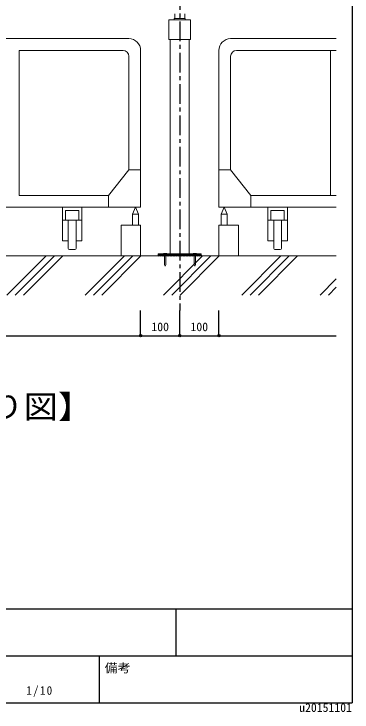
# Model space of a CAD drawing. Units: millimetres, scale not verified. Extents: x -2066 to 2059, y -1474 to 1400.
# Drawn here: x 1195 to 2059, y -1474 to 308 of the extents above; entities that cross this region are included whole.
import ezdxf
from ezdxf.enums import TextEntityAlignment as Align

# ---------------------------------------------------------------- set-up
doc = ezdxf.new("R2010")
doc.units = ezdxf.units.MM
doc.header["$LTSCALE"] = 10
doc.header["$PDMODE"] = 32
doc.header["$PDSIZE"] = 6
doc.linetypes.add('CHAIN1', pattern=[8, 5, -1, 1, -1])
for name, color, linetype in [('0-0_中心線', 4, 'CHAIN1'), ('0-2_太線１', 3, 'Continuous'), ('0-5_寸法', 4, 'Continuous'), ('0-6_文字', 7, 'Continuous'), ('F-1_中線', 7, 'Continuous'), ('F-6_文字', 7, 'Continuous')]:
    doc.layers.add(name, color=color, linetype=linetype)
doc.layers.add('0-1_中線', color=7, linetype='Continuous', lineweight=18)
doc.styles.add('ＭＳ ゴシック', font='')
doc.styles.get('ＭＳ ゴシック').set_extended_font_data('MS Gothic')

msp = doc.modelspace()

# ---------------------------------------------------------------- linework, layer by layer
at = {"layer": '0-0_中心線'}
msp.add_line((1618.24, 688.48), (1618.24, -449.04), dxfattribs=at)
at = {"layer": '0-1_中線'}
for p, q in [((1605.24, 307.57), (1605.24, 295.73)), ((1618.24, 307.57), (1618.24, 295.73)), ((1631.24, 295.73), (1631.24, 307.57)), ((1618.24, 292.37), (1590.74, 292.37)), ((1590.74, 292.37), (1590.74, 242.37)), ((1604.24, 292.87), (1604.24, 295.23)), ((1604.24, 292.37), (1632.24, 292.37)), ((1631.74, 295.73), (1604.74, 295.73)), ((1604.74, 292.37), (1631.74, 292.37)), ((1605.24, 295.73), (1631.24, 295.73)), ((1618.24, 292.37), (1645.74, 292.37)), ((1632.24, 295.23), (1632.24, 292.87)), ((1645.74, 292.37), (1645.74, 242.37)), ((1488.24, 244.54), (498.24, 244.54)), ((1618.24, 242.37), (1590.74, 242.37)), ((1593.94, 242.37), (1642.54, 242.37)), ((1599.64, 242.37), (1593.94, 242.37)), ((1593.94, 242.37), (1593.94, -304.43)), ((1599.64, 242.37), (1618.39, 242.37)), ((1636.84, 242.37), (1618.1, 242.37)), ((1618.24, 242.37), (1645.74, 242.37)), ((1636.84, 242.37), (1642.54, 242.37)), ((1642.54, -304.43), (1642.54, 242.37)), ((2018.24, 244.54), (1748.24, 244.54)), ((1208.24, -155.75), (1208.24, 214.54)), ((1473.24, 214.54), (1208.24, 214.54)), ((1518.24, 214.54), (1518.24, -185.75)), ((1718.24, 214.54), (1718.24, -185.75)), ((2018.24, 214.54), (1763.24, 214.54)), ((2003.24, -155.75), (2003.24, 214.54)), ((1488.24, 199.54), (1488.24, -90.21)), ((1748.24, 199.54), (1748.24, -90.21)), ((1488.24, -90.21), (1436.34, -155.75)), ((1488.24, -90.21), (1518.24, -90.21)), ((1718.24, -90.21), (1748.24, -90.21)), ((1208.24, -155.75), (1436.34, -155.75)), ((1436.34, -155.75), (1436.34, -185.75)), ((1800.15, -155.75), (2018.24, -155.75)), ((493.24, -185.75), (1493.24, -185.75)), ((1318.24, -185.75), (1318.24, -271.43)), ((1326.24, -193.75), (1360.24, -193.75)), ((1326.24, -193.75), (1326.24, -218.51)), ((1360.24, -193.75), (1360.24, -218.51)), ((1368.24, -185.75), (1368.24, -271.43)), ((1505, -185.75), (1497.22, -203.47)), ((1512.78, -203.47), (1505, -185.75)), ((1718.24, -185.75), (2018.24, -185.75)), ((1851.24, -193.75), (1885.24, -193.75)), ((1851.24, -193.75), (1851.24, -218.51)), ((1885.24, -193.75), (1885.24, -218.51)), ((1893.24, -185.75), (1893.24, -271.43)), ((1497.22, -203.47), (1497.22, -231.16)), ((1512.78, -203.47), (1497.22, -203.47)), ((1512.78, -231.16), (1512.78, -203.47)), ((1318.24, -218.51), (1368.24, -218.51)), ((1333.24, -290.51), (1333.24, -218.51)), ((1353.24, -290.51), (1353.24, -218.51)), ((1468.24, -231.16), (1518.24, -231.16)), ((1468.24, -231.16), (1468.24, -309.63)), ((1518.24, -231.16), (1518.24, -309.63)), ((1718.24, -231.16), (1768.24, -231.16)), ((1718.24, -309.63), (1718.24, -231.16)), ((1768.24, -231.16), (1768.24, -309.63)), ((1843.24, -218.51), (1893.24, -218.51)), ((1858.24, -290.51), (1858.24, -218.51)), ((1878.24, -290.51), (1878.24, -218.51)), ((1318.24, -271.43), (1333.24, -271.43)), ((1353.24, -271.43), (1368.24, -271.43)), ((1878.24, -271.43), (1893.24, -271.43)), ((1350.24, -293.51), (1336.24, -293.51)), ((1875.24, -293.51), (1861.24, -293.51)), ((2018.24, -309.63), (-31.76, -309.63)), ((1276.73, -309.63), (1176.73, -409.63)), ((1297.94, -309.63), (1197.94, -409.63)), ((1319.15, -309.63), (1219.15, -409.63)), ((1476.73, -309.63), (1376.73, -409.63)), ((1497.94, -309.63), (1397.94, -409.63)), ((1519.15, -309.63), (1419.15, -409.63)), ((1563.24, -304.43), (1563.24, -307.63)), ((1676.73, -309.63), (1576.73, -409.63)), ((1576.85, -303.43), (1576.85, -304.43)), ((1579, -305.43), (1579, -331.43)), ((1582.7, -305.43), (1582.7, -331.43)), ((1697.94, -309.63), (1597.94, -409.63)), ((1719.15, -309.63), (1619.15, -409.63)), ((1652.81, -303.43), (1652.81, -304.43)), ((1654.96, -305.43), (1654.96, -331.43)), ((1658.66, -305.43), (1658.66, -331.43)), ((1876.73, -309.63), (1776.73, -409.63)), ((1897.94, -309.63), (1797.94, -409.63)), ((1919.15, -309.63), (1819.15, -409.63)), ((1580.76, -336.18), (1579, -331.43)), ((1580.95, -336.18), (1582.7, -331.43)), ((1656.72, -336.18), (1654.96, -331.43)), ((1656.91, -336.18), (1658.66, -331.43)), ((2018.24, -368.12), (1976.73, -409.63)), ((2018.24, -389.33), (1997.94, -409.63))]:
    msp.add_line(p, q, dxfattribs=at)
for points in [[(1599.64, 292.37), (1607.53, 292.37), (1618.24, 292.37)], [(1636.84, 292.37), (1628.96, 292.37), (1618.24, 292.37)], [(1748.24, -90.21), (1800.15, -155.75), (1800.15, -185.75)], [(1723.7, -203.47), (1731.49, -185.75), (1739.27, -203.47)], [(1843.24, -185.75), (1843.24, -271.43), (1858.24, -271.43)], [(1723.7, -231.16), (1723.7, -203.47), (1739.27, -203.47), (1739.27, -231.16)], [(1563.24, -304.43), (1673.24, -304.43), (1673.24, -307.63)], [(1576.85, -303.43), (1584.85, -303.43), (1584.85, -304.43), (1580.85, -304.43), (1576.85, -304.43)], [(1652.81, -303.43), (1660.81, -303.43), (1660.81, -304.43), (1656.81, -304.43), (1652.81, -304.43)]]:
    msp.add_lwpolyline(points, dxfattribs=at)
for points in [[(1436.34, -185.75), (1436.34, -155.75), (1488.24, -90.21), (1518.24, -90.21), (1518.24, -185.75)], [(1718.24, -90.21), (1718.24, -185.75), (1800.15, -185.75), (1800.15, -155.75), (1748.24, -90.21)]]:
    msp.add_lwpolyline(points, close=True, dxfattribs=at)
for centre, radius, start, end in [((1604.74, 295.23), 0.5, 90, 180), ((1604.74, 292.87), 0.5, 180, 270), ((1631.74, 295.23), 0.5, 0, 90), ((1631.74, 292.87), 0.5, 270, 0), ((1488.24, 214.54), 30, 0, 90), ((1748.24, 214.54), 30, 90, 180), ((1473.24, 199.54), 15, 0, 90), ((1763.24, 199.54), 15, 90, 180), ((1336.24, -290.51), 3, 180, 270), ((1350.24, -290.51), 3, 270, 0), ((1861.24, -290.51), 3, 180, 270), ((1875.24, -290.51), 3, 270, 0), ((1578, -305.43), 1, 0, 90), ((1583.7, -305.43), 1, 90, 180), ((1653.96, -305.43), 1, 0, 90), ((1659.66, -305.43), 1, 90, 180)]:
    msp.add_arc(centre, radius, start, end, dxfattribs=at)
at = {"layer": '0-2_太線１'}
for p, q in [((1673.24, -307.63), (1563.24, -307.63)), ((1563.24, -307.63), (1563.24, -309.63)), ((1563.24, -309.26), (1564.87, -307.63)), ((1563.24, -307.85), (1563.46, -307.63)), ((1564.72, -309.63), (1563.24, -308.15)), ((1566.13, -309.63), (1564.13, -307.63)), ((1564.28, -309.63), (1566.28, -307.63)), ((1567.54, -309.63), (1565.54, -307.63)), ((1565.69, -309.63), (1567.69, -307.63)), ((1568.95, -309.63), (1566.95, -307.63)), ((1567.1, -309.63), (1569.1, -307.63)), ((1570.36, -309.63), (1568.36, -307.63)), ((1568.51, -309.63), (1570.51, -307.63)), ((1571.77, -309.63), (1569.77, -307.63)), ((1569.92, -309.63), (1571.92, -307.63)), ((1573.18, -309.63), (1571.18, -307.63)), ((1571.33, -309.63), (1573.33, -307.63)), ((1574.59, -309.63), (1572.59, -307.63)), ((1572.74, -309.63), (1574.74, -307.63)), ((1576, -309.63), (1574, -307.63)), ((1574.15, -309.63), (1576.15, -307.63)), ((1577.41, -309.63), (1575.41, -307.63)), ((1575.56, -309.63), (1577.56, -307.63)), ((1578.82, -309.63), (1576.82, -307.63)), ((1576.97, -309.63), (1578.97, -307.63)), ((1580.23, -309.63), (1578.23, -307.63)), ((1578.38, -309.63), (1580.38, -307.63)), ((1581.64, -309.63), (1579.64, -307.63)), ((1579.79, -309.63), (1581.79, -307.63)), ((1583.05, -309.63), (1581.05, -307.63)), ((1581.2, -309.63), (1583.2, -307.63)), ((1584.46, -309.63), (1582.46, -307.63)), ((1582.61, -309.63), (1584.61, -307.63)), ((1585.87, -309.63), (1583.87, -307.63)), ((1584.02, -309.63), (1586.02, -307.63)), ((1587.28, -309.63), (1585.28, -307.63)), ((1585.43, -309.63), (1587.43, -307.63)), ((1588.69, -309.63), (1586.69, -307.63)), ((1586.84, -309.63), (1588.84, -307.63)), ((1590.1, -309.63), (1588.1, -307.63)), ((1588.25, -309.63), (1590.25, -307.63)), ((1591.51, -309.63), (1589.51, -307.63)), ((1589.66, -309.63), (1591.66, -307.63)), ((1592.92, -309.63), (1590.92, -307.63)), ((1591.07, -309.63), (1593.07, -307.63)), ((1594.33, -309.63), (1592.33, -307.63)), ((1592.48, -309.63), (1594.48, -307.63)), ((1595.74, -309.63), (1593.74, -307.63)), ((1593.89, -309.63), (1595.89, -307.63)), ((1597.15, -309.63), (1595.15, -307.63)), ((1595.3, -309.63), (1597.3, -307.63)), ((1598.56, -309.63), (1596.56, -307.63)), ((1596.71, -309.63), (1598.71, -307.63)), ((1599.97, -309.63), (1597.97, -307.63)), ((1598.12, -309.63), (1600.12, -307.63)), ((1601.38, -309.63), (1599.38, -307.63)), ((1599.53, -309.63), (1601.53, -307.63)), ((1602.79, -309.63), (1600.79, -307.63)), ((1600.94, -309.63), (1602.94, -307.63)), ((1604.2, -309.63), (1602.2, -307.63)), ((1602.35, -309.63), (1604.35, -307.63)), ((1605.61, -309.63), (1603.61, -307.63)), ((1603.76, -309.63), (1605.76, -307.63)), ((1607.02, -309.63), (1605.02, -307.63)), ((1605.17, -309.63), (1607.17, -307.63)), ((1608.43, -309.63), (1606.43, -307.63)), ((1606.58, -309.63), (1608.58, -307.63)), ((1609.84, -309.63), (1607.84, -307.63)), ((1607.99, -309.63), (1609.99, -307.63)), ((1611.25, -309.63), (1609.25, -307.63)), ((1609.4, -309.63), (1611.4, -307.63)), ((1612.66, -309.63), (1610.66, -307.63)), ((1610.81, -309.63), (1612.81, -307.63)), ((1614.07, -309.63), (1612.07, -307.63)), ((1612.22, -309.63), (1614.22, -307.63)), ((1615.48, -309.63), (1613.48, -307.63)), ((1613.63, -309.63), (1615.63, -307.63)), ((1616.89, -309.63), (1614.89, -307.63)), ((1615.04, -309.63), (1617.04, -307.63)), ((1618.3, -309.63), (1616.3, -307.63)), ((1616.45, -309.63), (1618.45, -307.63)), ((1619.71, -309.63), (1617.71, -307.63)), ((1617.86, -309.63), (1619.86, -307.63)), ((1621.12, -309.63), (1619.12, -307.63)), ((1619.27, -309.63), (1621.27, -307.63)), ((1622.53, -309.63), (1620.53, -307.63)), ((1620.68, -309.63), (1622.68, -307.63)), ((1623.94, -309.63), (1621.94, -307.63)), ((1622.09, -309.63), (1624.09, -307.63)), ((1625.35, -309.63), (1623.35, -307.63)), ((1623.5, -309.63), (1625.5, -307.63)), ((1626.76, -309.63), (1624.76, -307.63)), ((1624.91, -309.63), (1626.91, -307.63)), ((1628.17, -309.63), (1626.17, -307.63)), ((1626.32, -309.63), (1628.32, -307.63)), ((1629.58, -309.63), (1627.58, -307.63)), ((1627.73, -309.63), (1629.73, -307.63)), ((1630.99, -309.63), (1628.99, -307.63)), ((1629.14, -309.63), (1631.14, -307.63)), ((1632.4, -309.63), (1630.4, -307.63)), ((1630.55, -309.63), (1632.55, -307.63)), ((1633.81, -309.63), (1631.81, -307.63)), ((1631.96, -309.63), (1633.96, -307.63)), ((1635.22, -309.63), (1633.22, -307.63)), ((1633.37, -309.63), (1635.37, -307.63)), ((1636.63, -309.63), (1634.63, -307.63)), ((1634.78, -309.63), (1636.78, -307.63)), ((1638.04, -309.63), (1636.04, -307.63)), ((1636.19, -309.63), (1638.19, -307.63)), ((1639.45, -309.63), (1637.45, -307.63)), ((1637.6, -309.63), (1639.6, -307.63)), ((1640.86, -309.63), (1638.86, -307.63)), ((1639.01, -309.63), (1641.01, -307.63)), ((1642.27, -309.63), (1640.27, -307.63)), ((1640.42, -309.63), (1642.42, -307.63)), ((1643.68, -309.63), (1641.68, -307.63)), ((1641.83, -309.63), (1643.83, -307.63)), ((1645.09, -309.63), (1643.09, -307.63)), ((1643.24, -309.63), (1645.24, -307.63)), ((1646.5, -309.63), (1644.5, -307.63)), ((1644.65, -309.63), (1646.65, -307.63)), ((1647.91, -309.63), (1645.91, -307.63)), ((1646.06, -309.63), (1648.06, -307.63)), ((1649.32, -309.63), (1647.32, -307.63)), ((1647.47, -309.63), (1649.47, -307.63)), ((1650.73, -309.63), (1648.73, -307.63)), ((1648.88, -309.63), (1650.88, -307.63)), ((1652.14, -309.63), (1650.14, -307.63)), ((1650.29, -309.63), (1652.29, -307.63)), ((1653.55, -309.63), (1651.55, -307.63)), ((1651.7, -309.63), (1653.7, -307.63)), ((1654.96, -309.63), (1652.96, -307.63)), ((1653.11, -309.63), (1655.11, -307.63)), ((1656.37, -309.63), (1654.37, -307.63)), ((1654.52, -309.63), (1656.52, -307.63)), ((1657.78, -309.63), (1655.78, -307.63)), ((1655.93, -309.63), (1657.93, -307.63)), ((1659.19, -309.63), (1657.19, -307.63)), ((1657.34, -309.63), (1659.34, -307.63)), ((1660.6, -309.63), (1658.6, -307.63)), ((1658.75, -309.63), (1660.75, -307.63)), ((1662.01, -309.63), (1660.01, -307.63)), ((1660.16, -309.63), (1662.16, -307.63)), ((1663.42, -309.63), (1661.42, -307.63)), ((1661.57, -309.63), (1663.57, -307.63)), ((1664.83, -309.63), (1662.83, -307.63)), ((1662.98, -309.63), (1664.98, -307.63)), ((1666.24, -309.63), (1664.24, -307.63)), ((1664.39, -309.63), (1666.39, -307.63)), ((1667.65, -309.63), (1665.65, -307.63)), ((1665.81, -309.63), (1667.81, -307.63)), ((1669.06, -309.63), (1667.06, -307.63)), ((1667.22, -309.63), (1669.22, -307.63)), ((1670.48, -309.63), (1668.48, -307.63)), ((1668.63, -309.63), (1670.63, -307.63)), ((1671.89, -309.63), (1669.89, -307.63)), ((1670.05, -309.63), (1672.05, -307.63)), ((1673.24, -309.57), (1671.31, -307.63)), ((1671.46, -309.63), (1673.24, -307.85)), ((1673.24, -308.15), (1672.72, -307.63)), ((1672.88, -309.63), (1673.24, -309.27)), ((1673.24, -307.63), (1673.24, -309.63))]:
    msp.add_line(p, q, dxfattribs=at)
at = {"layer": '0-5_寸法'}
for p, q in [((1518.24, -513.43), (1518.24, -449.04)), ((1618.24, -513.43), (1618.24, -449.04)), ((1718.24, -513.43), (1718.24, -449.04)), ((468.24, -513.43), (1518.24, -513.43)), ((1518.24, -513.43), (1618.24, -513.43)), ((1618.24, -513.43), (1718.24, -513.43)), ((1718.24, -513.43), (2018.24, -513.43))]:
    msp.add_line(p, q, dxfattribs=at)
at = {"layer": '0-5_寸法', "color": 7}
for p in [(1518.24, -513.43), (1618.24, -513.43), (1718.24, -513.43)]:
    msp.add_point(p, dxfattribs=at)
at = {"layer": 'F-1_中線'}
for p, q in [((2058.55, 1399.98), (2058.55, -1450.02)), ((-2066.45, -1210.02), (2058.55, -1210.02)), ((1608.55, -1210.02), (1608.55, -1330.02)), ((93.55, -1330.02), (2058.55, -1330.02)), ((1413.55, -1450.02), (1413.55, -1330.02)), ((-2066.45, -1450.02), (2058.55, -1450.02))]:
    msp.add_line(p, q, dxfattribs=at)

# ---------------------------------------------------------------- texts
at = {"layer": '0-5_寸法', "color": 7, "style": 'ＭＳ ゴシック'}
for p in [(1545.74, -508.43), (1645.74, -508.43)]:
    msp.add_text('100', height=21.99, dxfattribs=at).set_placement(p, align=Align.BOTTOM_LEFT)
at = {"layer": '0-6_文字', "style": 'ＭＳ ゴシック', "width": 1.1}
msp.add_text('【ステージ台車納まり図】', height=58.65, dxfattribs=at).set_placement((339.12, -741.73), align=Align.BOTTOM_LEFT)
at = {"layer": '0-6_文字', "style": 'ＭＳ ゴシック'}
msp.add_text('u20151101', height=21.99, dxfattribs=at).set_placement((1923.55, -1480.02), align=Align.BOTTOM_LEFT)
at = {"layer": 'F-6_文字', "style": 'ＭＳ ゴシック', "width": 1.1}
msp.add_text('備考', height=21.99, dxfattribs=at).set_placement((1426.49, -1379.03), align=Align.BOTTOM_LEFT)
at = {"layer": 'F-6_文字', "insert": (1226.05, -1435.02), "char_height": 21.99, "attachment_point": 7, "style": 'ＭＳ ゴシック'}
msp.add_mtext('\\T1.22;\\W0.95;1/10', dxfattribs=at)

doc.saveas('drawing.dxf')
